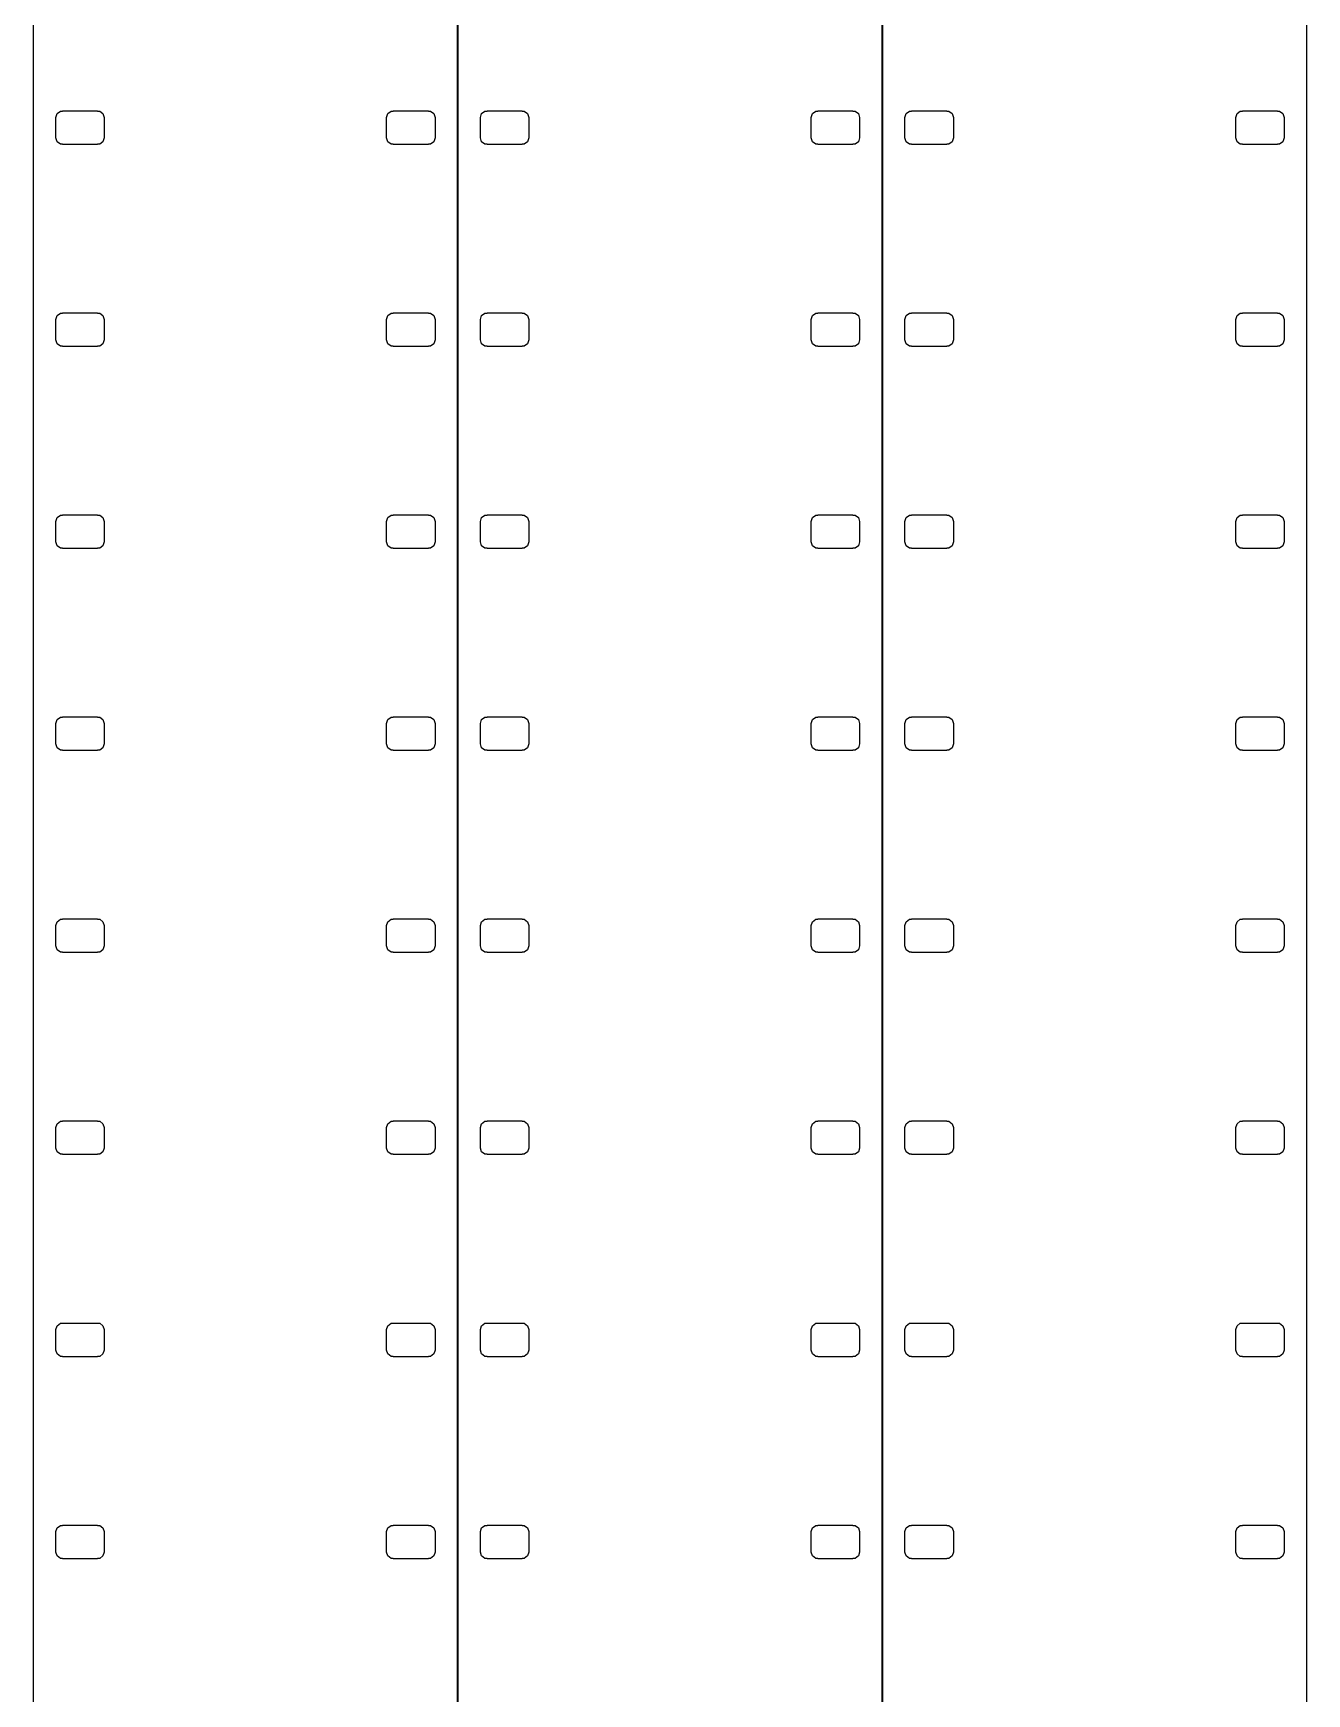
# Model space of a CAD drawing. Header units: metres. Extents: x -8 to 184, y -125 to 125.
# Drawn here: x 136.1 to 184.1, y -62.6 to 0 of the extents above; entities that cross this region are included whole.
import ezdxf

# ---------------------------------------------------------------- set-up
doc = ezdxf.new("R2010")
doc.units = ezdxf.units.M

msp = doc.modelspace()

# ---------------------------------------------------------------- linework, layer by layer
for p, q in [((136.09, 125.482), (136.09, -125.482)), ((152.09, -125.482), (152.09, 125.482)), ((152.1, 125.482), (152.1, -125.482)), ((168.1, -125.482), (168.1, 125.482)), ((168.11, 125.482), (168.11, -125.482)), ((184.11, -125.482), (184.11, 125.482)), ((136.94, -3.17749), (136.988, -3.03055)), ((136.988, -3.03055), (137.113, -2.93973)), ((137.113, -2.93973), (137.19, -2.93973)), ((137.19, -2.93973), (137.19, -2.92749)), ((137.19, -2.92749), (138.519, -2.92749)), ((138.519, -2.92749), (138.519, -2.93973)), ((138.519, -2.93973), (138.596, -2.93973)), ((138.596, -2.93973), (138.721, -3.03055)), ((138.721, -3.03055), (138.769, -3.17749)), ((149.411, -3.17749), (149.459, -3.03055)), ((149.459, -3.03055), (149.584, -2.93973)), ((149.584, -2.93973), (149.661, -2.93973)), ((149.661, -2.93973), (149.661, -2.92749)), ((149.661, -2.92749), (150.99, -2.92749)), ((150.99, -2.92749), (150.99, -2.93973)), ((150.99, -2.93973), (151.067, -2.93973)), ((151.067, -2.93973), (151.192, -3.03055)), ((151.192, -3.03055), (151.24, -3.17749)), ((152.95, -3.17749), (152.998, -3.03055)), ((152.998, -3.03055), (153.123, -2.93973)), ((153.123, -2.93973), (153.2, -2.93973)), ((153.2, -2.93973), (153.2, -2.92749)), ((153.2, -2.92749), (154.529, -2.92749)), ((154.529, -2.92749), (154.529, -2.93973)), ((154.529, -2.93973), (154.606, -2.93973)), ((154.606, -2.93973), (154.731, -3.03055)), ((154.731, -3.03055), (154.779, -3.17749)), ((165.421, -3.17749), (165.469, -3.03055)), ((165.469, -3.03055), (165.594, -2.93973)), ((165.594, -2.93973), (165.671, -2.93973)), ((165.671, -2.93973), (165.671, -2.92749)), ((165.671, -2.92749), (167, -2.92749)), ((167, -2.92749), (167, -2.93973)), ((167, -2.93973), (167.077, -2.93973)), ((167.077, -2.93973), (167.202, -3.03055)), ((167.202, -3.03055), (167.25, -3.17749)), ((168.96, -3.17749), (169.008, -3.03055)), ((169.008, -3.03055), (169.133, -2.93973)), ((169.133, -2.93973), (169.21, -2.93973)), ((169.21, -2.93973), (169.21, -2.92749)), ((169.21, -2.92749), (170.539, -2.92749)), ((170.539, -2.92749), (170.539, -2.93973)), ((170.539, -2.93973), (170.616, -2.93973)), ((170.616, -2.93973), (170.741, -3.03055)), ((170.741, -3.03055), (170.789, -3.17749)), ((181.431, -3.17749), (181.479, -3.03055)), ((181.479, -3.03055), (181.604, -2.93973)), ((181.604, -2.93973), (181.681, -2.93973)), ((181.681, -2.93973), (181.681, -2.92749)), ((181.681, -2.92749), (183.01, -2.92749)), ((183.01, -2.92749), (183.01, -2.93973)), ((183.01, -2.93973), (183.087, -2.93973)), ((183.087, -2.93973), (183.212, -3.03055)), ((183.212, -3.03055), (183.26, -3.17749)), ((136.94, -3.94749), (136.94, -3.17749)), ((138.769, -3.17749), (138.769, -3.94749)), ((149.411, -3.94749), (149.411, -3.17749)), ((151.24, -3.17749), (151.24, -3.94749)), ((152.95, -3.94749), (152.95, -3.17749)), ((154.779, -3.17749), (154.779, -3.94749)), ((165.421, -3.94749), (165.421, -3.17749)), ((167.25, -3.17749), (167.25, -3.94749)), ((168.96, -3.94749), (168.96, -3.17749)), ((170.789, -3.17749), (170.789, -3.94749)), ((181.431, -3.94749), (181.431, -3.17749)), ((183.26, -3.17749), (183.26, -3.94749)), ((136.988, -4.09444), (136.94, -3.94749)), ((137.113, -4.18526), (136.988, -4.09444)), ((137.19, -4.18526), (137.113, -4.18526)), ((137.19, -4.19749), (137.19, -4.18526)), ((138.519, -4.19749), (137.19, -4.19749)), ((138.596, -4.18526), (138.519, -4.18526)), ((138.519, -4.18526), (138.519, -4.19749)), ((138.721, -4.09444), (138.596, -4.18526)), ((138.769, -3.94749), (138.721, -4.09444)), ((149.459, -4.09444), (149.411, -3.94749)), ((149.584, -4.18526), (149.459, -4.09444)), ((149.661, -4.18526), (149.584, -4.18526)), ((149.661, -4.19749), (149.661, -4.18526)), ((150.99, -4.19749), (149.661, -4.19749)), ((151.067, -4.18526), (150.99, -4.18526)), ((150.99, -4.18526), (150.99, -4.19749)), ((151.192, -4.09444), (151.067, -4.18526)), ((151.24, -3.94749), (151.192, -4.09444)), ((152.998, -4.09444), (152.95, -3.94749)), ((153.123, -4.18526), (152.998, -4.09444)), ((153.2, -4.18526), (153.123, -4.18526)), ((153.2, -4.19749), (153.2, -4.18526)), ((154.529, -4.19749), (153.2, -4.19749)), ((154.606, -4.18526), (154.529, -4.18526)), ((154.529, -4.18526), (154.529, -4.19749)), ((154.731, -4.09444), (154.606, -4.18526)), ((154.779, -3.94749), (154.731, -4.09444)), ((165.469, -4.09444), (165.421, -3.94749)), ((165.594, -4.18526), (165.469, -4.09444)), ((165.671, -4.18526), (165.594, -4.18526)), ((165.671, -4.19749), (165.671, -4.18526)), ((167, -4.19749), (165.671, -4.19749)), ((167.077, -4.18526), (167, -4.18526)), ((167, -4.18526), (167, -4.19749)), ((167.202, -4.09444), (167.077, -4.18526)), ((167.25, -3.94749), (167.202, -4.09444)), ((169.008, -4.09444), (168.96, -3.94749)), ((169.133, -4.18526), (169.008, -4.09444)), ((169.21, -4.18526), (169.133, -4.18526)), ((169.21, -4.19749), (169.21, -4.18526)), ((170.539, -4.19749), (169.21, -4.19749)), ((170.616, -4.18526), (170.539, -4.18526)), ((170.539, -4.18526), (170.539, -4.19749)), ((170.741, -4.09444), (170.616, -4.18526)), ((170.789, -3.94749), (170.741, -4.09444)), ((181.479, -4.09444), (181.431, -3.94749)), ((181.604, -4.18526), (181.479, -4.09444)), ((181.681, -4.18526), (181.604, -4.18526)), ((181.681, -4.19749), (181.681, -4.18526)), ((183.01, -4.19749), (181.681, -4.19749)), ((183.087, -4.18526), (183.01, -4.18526)), ((183.01, -4.18526), (183.01, -4.19749)), ((183.212, -4.09444), (183.087, -4.18526)), ((183.26, -3.94749), (183.212, -4.09444)), ((136.988, -10.6505), (137.113, -10.5597)), ((137.113, -10.5597), (137.19, -10.5597)), ((137.19, -10.5597), (137.19, -10.5475)), ((137.19, -10.5475), (138.519, -10.5475)), ((138.519, -10.5475), (138.519, -10.5597)), ((138.519, -10.5597), (138.596, -10.5597)), ((138.596, -10.5597), (138.721, -10.6505)), ((149.459, -10.6505), (149.584, -10.5597)), ((149.584, -10.5597), (149.661, -10.5597)), ((149.661, -10.5597), (149.661, -10.5475)), ((149.661, -10.5475), (150.99, -10.5475)), ((150.99, -10.5475), (150.99, -10.5597)), ((150.99, -10.5597), (151.067, -10.5597)), ((151.067, -10.5597), (151.192, -10.6505)), ((152.998, -10.6505), (153.123, -10.5597)), ((153.123, -10.5597), (153.2, -10.5597)), ((153.2, -10.5597), (153.2, -10.5475)), ((153.2, -10.5475), (154.529, -10.5475)), ((154.529, -10.5475), (154.529, -10.5597)), ((154.529, -10.5597), (154.606, -10.5597)), ((154.606, -10.5597), (154.731, -10.6505)), ((165.469, -10.6505), (165.594, -10.5597)), ((165.594, -10.5597), (165.671, -10.5597)), ((165.671, -10.5597), (165.671, -10.5475)), ((165.671, -10.5475), (167, -10.5475)), ((167, -10.5475), (167, -10.5597)), ((167, -10.5597), (167.077, -10.5597)), ((167.077, -10.5597), (167.202, -10.6505)), ((169.008, -10.6505), (169.133, -10.5597)), ((169.133, -10.5597), (169.21, -10.5597)), ((169.21, -10.5597), (169.21, -10.5475)), ((169.21, -10.5475), (170.539, -10.5475)), ((170.539, -10.5475), (170.539, -10.5597)), ((170.539, -10.5597), (170.616, -10.5597)), ((170.616, -10.5597), (170.741, -10.6505)), ((181.479, -10.6505), (181.604, -10.5597)), ((181.604, -10.5597), (181.681, -10.5597)), ((181.681, -10.5597), (181.681, -10.5475)), ((181.681, -10.5475), (183.01, -10.5475)), ((183.01, -10.5475), (183.01, -10.5597)), ((183.01, -10.5597), (183.087, -10.5597)), ((183.087, -10.5597), (183.212, -10.6505)), ((136.94, -10.7975), (136.988, -10.6505)), ((136.94, -11.5675), (136.94, -10.7975)), ((138.721, -10.6505), (138.769, -10.7975)), ((138.769, -10.7975), (138.769, -11.5675)), ((149.411, -10.7975), (149.459, -10.6505)), ((149.411, -11.5675), (149.411, -10.7975)), ((151.192, -10.6505), (151.24, -10.7975)), ((151.24, -10.7975), (151.24, -11.5675)), ((152.95, -10.7975), (152.998, -10.6505)), ((152.95, -11.5675), (152.95, -10.7975)), ((154.731, -10.6505), (154.779, -10.7975)), ((154.779, -10.7975), (154.779, -11.5675)), ((165.421, -10.7975), (165.469, -10.6505)), ((165.421, -11.5675), (165.421, -10.7975)), ((167.202, -10.6505), (167.25, -10.7975)), ((167.25, -10.7975), (167.25, -11.5675)), ((168.96, -10.7975), (169.008, -10.6505)), ((168.96, -11.5675), (168.96, -10.7975)), ((170.741, -10.6505), (170.789, -10.7975)), ((170.789, -10.7975), (170.789, -11.5675)), ((181.431, -10.7975), (181.479, -10.6505)), ((181.431, -11.5675), (181.431, -10.7975)), ((183.212, -10.6505), (183.26, -10.7975)), ((183.26, -10.7975), (183.26, -11.5675)), ((136.988, -11.7144), (136.94, -11.5675)), ((137.113, -11.8053), (136.988, -11.7144)), ((137.19, -11.8053), (137.113, -11.8053)), ((137.19, -11.8175), (137.19, -11.8053)), ((138.519, -11.8175), (137.19, -11.8175)), ((138.596, -11.8053), (138.519, -11.8053)), ((138.519, -11.8053), (138.519, -11.8175)), ((138.721, -11.7144), (138.596, -11.8053)), ((138.769, -11.5675), (138.721, -11.7144)), ((149.459, -11.7144), (149.411, -11.5675)), ((149.584, -11.8053), (149.459, -11.7144)), ((149.661, -11.8053), (149.584, -11.8053)), ((149.661, -11.8175), (149.661, -11.8053)), ((150.99, -11.8175), (149.661, -11.8175)), ((151.067, -11.8053), (150.99, -11.8053)), ((150.99, -11.8053), (150.99, -11.8175)), ((151.192, -11.7144), (151.067, -11.8053)), ((151.24, -11.5675), (151.192, -11.7144)), ((152.998, -11.7144), (152.95, -11.5675)), ((153.123, -11.8053), (152.998, -11.7144)), ((153.2, -11.8053), (153.123, -11.8053)), ((153.2, -11.8175), (153.2, -11.8053)), ((154.529, -11.8175), (153.2, -11.8175)), ((154.529, -11.8053), (154.529, -11.8175)), ((154.606, -11.8053), (154.529, -11.8053)), ((154.731, -11.7144), (154.606, -11.8053)), ((154.779, -11.5675), (154.731, -11.7144)), ((165.469, -11.7144), (165.421, -11.5675)), ((165.594, -11.8053), (165.469, -11.7144)), ((165.671, -11.8053), (165.594, -11.8053)), ((165.671, -11.8175), (165.671, -11.8053)), ((167, -11.8175), (165.671, -11.8175)), ((167.077, -11.8053), (167, -11.8053)), ((167, -11.8053), (167, -11.8175)), ((167.202, -11.7144), (167.077, -11.8053)), ((167.25, -11.5675), (167.202, -11.7144)), ((169.008, -11.7144), (168.96, -11.5675)), ((169.133, -11.8053), (169.008, -11.7144)), ((169.21, -11.8053), (169.133, -11.8053)), ((169.21, -11.8175), (169.21, -11.8053)), ((170.539, -11.8175), (169.21, -11.8175)), ((170.616, -11.8053), (170.539, -11.8053)), ((170.539, -11.8053), (170.539, -11.8175)), ((170.741, -11.7144), (170.616, -11.8053)), ((170.789, -11.5675), (170.741, -11.7144)), ((181.479, -11.7144), (181.431, -11.5675)), ((181.604, -11.8053), (181.479, -11.7144)), ((181.681, -11.8053), (181.604, -11.8053)), ((181.681, -11.8175), (181.681, -11.8053)), ((183.01, -11.8175), (181.681, -11.8175)), ((183.087, -11.8053), (183.01, -11.8053)), ((183.01, -11.8053), (183.01, -11.8175)), ((183.212, -11.7144), (183.087, -11.8053)), ((183.26, -11.5675), (183.212, -11.7144)), ((136.94, -18.4175), (136.988, -18.2706)), ((136.94, -19.1875), (136.94, -18.4175)), ((136.988, -18.2706), (137.113, -18.1797)), ((137.113, -18.1797), (137.19, -18.1797)), ((137.19, -18.1797), (137.19, -18.1675)), ((137.19, -18.1675), (138.519, -18.1675)), ((138.519, -18.1675), (138.519, -18.1797)), ((138.519, -18.1797), (138.596, -18.1797)), ((138.596, -18.1797), (138.721, -18.2706)), ((138.721, -18.2706), (138.769, -18.4175)), ((138.769, -18.4175), (138.769, -19.1875)), ((149.411, -18.4175), (149.459, -18.2706)), ((149.411, -19.1875), (149.411, -18.4175)), ((149.459, -18.2706), (149.584, -18.1797)), ((149.584, -18.1797), (149.661, -18.1797)), ((149.661, -18.1797), (149.661, -18.1675)), ((149.661, -18.1675), (150.99, -18.1675)), ((150.99, -18.1675), (150.99, -18.1797)), ((150.99, -18.1797), (151.067, -18.1797)), ((151.067, -18.1797), (151.192, -18.2706)), ((151.192, -18.2706), (151.24, -18.4175)), ((151.24, -18.4175), (151.24, -19.1875)), ((152.95, -18.4175), (152.998, -18.2706)), ((152.95, -19.1875), (152.95, -18.4175)), ((152.998, -18.2706), (153.123, -18.1797)), ((153.123, -18.1797), (153.2, -18.1797)), ((153.2, -18.1797), (153.2, -18.1675)), ((153.2, -18.1675), (154.529, -18.1675)), ((154.529, -18.1675), (154.529, -18.1797)), ((154.529, -18.1797), (154.606, -18.1797)), ((154.606, -18.1797), (154.731, -18.2706)), ((154.731, -18.2706), (154.779, -18.4175)), ((154.779, -18.4175), (154.779, -19.1875)), ((165.421, -18.4175), (165.469, -18.2706)), ((165.421, -19.1875), (165.421, -18.4175)), ((165.469, -18.2706), (165.594, -18.1797)), ((165.594, -18.1797), (165.671, -18.1797)), ((165.671, -18.1797), (165.671, -18.1675)), ((165.671, -18.1675), (167, -18.1675)), ((167, -18.1675), (167, -18.1797)), ((167, -18.1797), (167.077, -18.1797)), ((167.077, -18.1797), (167.202, -18.2706)), ((167.202, -18.2706), (167.25, -18.4175)), ((167.25, -18.4175), (167.25, -19.1875)), ((168.96, -18.4175), (169.008, -18.2706)), ((168.96, -19.1875), (168.96, -18.4175)), ((169.008, -18.2706), (169.133, -18.1797)), ((169.133, -18.1797), (169.21, -18.1797)), ((169.21, -18.1797), (169.21, -18.1675)), ((169.21, -18.1675), (170.539, -18.1675)), ((170.539, -18.1675), (170.539, -18.1797)), ((170.539, -18.1797), (170.616, -18.1797)), ((170.616, -18.1797), (170.741, -18.2706)), ((170.741, -18.2706), (170.789, -18.4175)), ((170.789, -18.4175), (170.789, -19.1875)), ((181.431, -18.4175), (181.479, -18.2706)), ((181.431, -19.1875), (181.431, -18.4175)), ((181.479, -18.2706), (181.604, -18.1797)), ((181.604, -18.1797), (181.681, -18.1797)), ((181.681, -18.1797), (181.681, -18.1675)), ((181.681, -18.1675), (183.01, -18.1675)), ((183.01, -18.1675), (183.01, -18.1797)), ((183.01, -18.1797), (183.087, -18.1797)), ((183.087, -18.1797), (183.212, -18.2706)), ((183.212, -18.2706), (183.26, -18.4175)), ((183.26, -18.4175), (183.26, -19.1875)), ((136.988, -19.3344), (136.94, -19.1875)), ((137.113, -19.4253), (136.988, -19.3344)), ((138.721, -19.3344), (138.596, -19.4253)), ((138.769, -19.1875), (138.721, -19.3344)), ((149.459, -19.3344), (149.411, -19.1875)), ((149.584, -19.4253), (149.459, -19.3344)), ((151.192, -19.3344), (151.067, -19.4253)), ((151.24, -19.1875), (151.192, -19.3344)), ((152.998, -19.3344), (152.95, -19.1875)), ((153.123, -19.4253), (152.998, -19.3344)), ((154.731, -19.3344), (154.606, -19.4253)), ((154.779, -19.1875), (154.731, -19.3344)), ((165.469, -19.3344), (165.421, -19.1875)), ((165.594, -19.4253), (165.469, -19.3344)), ((167.202, -19.3344), (167.077, -19.4253)), ((167.25, -19.1875), (167.202, -19.3344)), ((169.008, -19.3344), (168.96, -19.1875)), ((169.133, -19.4253), (169.008, -19.3344)), ((170.741, -19.3344), (170.616, -19.4253)), ((170.789, -19.1875), (170.741, -19.3344)), ((181.479, -19.3344), (181.431, -19.1875)), ((181.604, -19.4253), (181.479, -19.3344)), ((183.212, -19.3344), (183.087, -19.4253)), ((183.26, -19.1875), (183.212, -19.3344)), ((137.19, -19.4253), (137.113, -19.4253)), ((137.19, -19.4375), (137.19, -19.4253)), ((138.519, -19.4375), (137.19, -19.4375)), ((138.596, -19.4253), (138.519, -19.4253)), ((138.519, -19.4253), (138.519, -19.4375)), ((149.661, -19.4253), (149.584, -19.4253)), ((149.661, -19.4375), (149.661, -19.4253)), ((150.99, -19.4375), (149.661, -19.4375)), ((151.067, -19.4253), (150.99, -19.4253)), ((150.99, -19.4253), (150.99, -19.4375)), ((153.2, -19.4253), (153.123, -19.4253)), ((153.2, -19.4375), (153.2, -19.4253)), ((154.529, -19.4375), (153.2, -19.4375)), ((154.606, -19.4253), (154.529, -19.4253)), ((154.529, -19.4253), (154.529, -19.4375)), ((165.671, -19.4253), (165.594, -19.4253)), ((165.671, -19.4375), (165.671, -19.4253)), ((167, -19.4375), (165.671, -19.4375)), ((167.077, -19.4253), (167, -19.4253)), ((167, -19.4253), (167, -19.4375)), ((169.21, -19.4253), (169.133, -19.4253)), ((169.21, -19.4375), (169.21, -19.4253)), ((170.539, -19.4375), (169.21, -19.4375)), ((170.616, -19.4253), (170.539, -19.4253)), ((170.539, -19.4253), (170.539, -19.4375)), ((181.681, -19.4253), (181.604, -19.4253)), ((181.681, -19.4375), (181.681, -19.4253)), ((183.01, -19.4375), (181.681, -19.4375)), ((183.087, -19.4253), (183.01, -19.4253)), ((183.01, -19.4253), (183.01, -19.4375)), ((136.94, -26.0375), (136.988, -25.8905)), ((136.94, -26.8075), (136.94, -26.0375)), ((136.988, -25.8905), (137.113, -25.7997)), ((137.113, -25.7997), (137.19, -25.7997)), ((137.19, -25.7997), (137.19, -25.7875)), ((137.19, -25.7875), (138.519, -25.7875)), ((138.519, -25.7875), (138.519, -25.7997)), ((138.519, -25.7997), (138.596, -25.7997)), ((138.596, -25.7997), (138.721, -25.8905)), ((138.721, -25.8905), (138.769, -26.0375)), ((138.769, -26.0375), (138.769, -26.8075)), ((149.411, -26.0375), (149.459, -25.8905)), ((149.411, -26.8075), (149.411, -26.0375)), ((149.459, -25.8905), (149.584, -25.7997)), ((149.584, -25.7997), (149.661, -25.7997)), ((149.661, -25.7997), (149.661, -25.7875)), ((149.661, -25.7875), (150.99, -25.7875)), ((150.99, -25.7875), (150.99, -25.7997)), ((150.99, -25.7997), (151.067, -25.7997)), ((151.067, -25.7997), (151.192, -25.8905)), ((151.192, -25.8905), (151.24, -26.0375)), ((151.24, -26.0375), (151.24, -26.8075)), ((152.95, -26.0375), (152.998, -25.8905)), ((152.95, -26.8075), (152.95, -26.0375)), ((152.998, -25.8905), (153.123, -25.7997)), ((153.123, -25.7997), (153.2, -25.7997)), ((153.2, -25.7997), (153.2, -25.7875)), ((153.2, -25.7875), (154.529, -25.7875)), ((154.529, -25.7875), (154.529, -25.7997)), ((154.529, -25.7997), (154.606, -25.7997)), ((154.606, -25.7997), (154.731, -25.8905)), ((154.731, -25.8905), (154.779, -26.0375)), ((154.779, -26.0375), (154.779, -26.8075)), ((165.421, -26.0375), (165.469, -25.8905)), ((165.421, -26.8075), (165.421, -26.0375)), ((165.469, -25.8905), (165.594, -25.7997)), ((165.594, -25.7997), (165.671, -25.7997)), ((165.671, -25.7997), (165.671, -25.7875)), ((165.671, -25.7875), (167, -25.7875)), ((167, -25.7875), (167, -25.7997)), ((167, -25.7997), (167.077, -25.7997)), ((167.077, -25.7997), (167.202, -25.8905)), ((167.202, -25.8905), (167.25, -26.0375)), ((167.25, -26.0375), (167.25, -26.8075)), ((168.96, -26.0375), (169.008, -25.8905)), ((168.96, -26.8075), (168.96, -26.0375)), ((169.008, -25.8905), (169.133, -25.7997)), ((169.133, -25.7997), (169.21, -25.7997)), ((169.21, -25.7997), (169.21, -25.7875)), ((169.21, -25.7875), (170.539, -25.7875)), ((170.539, -25.7875), (170.539, -25.7997)), ((170.539, -25.7997), (170.616, -25.7997)), ((170.616, -25.7997), (170.741, -25.8905)), ((170.741, -25.8905), (170.789, -26.0375)), ((170.789, -26.0375), (170.789, -26.8075)), ((181.431, -26.0375), (181.479, -25.8905)), ((181.431, -26.8075), (181.431, -26.0375)), ((181.479, -25.8905), (181.604, -25.7997)), ((181.604, -25.7997), (181.681, -25.7997)), ((181.681, -25.7997), (181.681, -25.7875)), ((181.681, -25.7875), (183.01, -25.7875)), ((183.01, -25.7875), (183.01, -25.7997)), ((183.01, -25.7997), (183.087, -25.7997)), ((183.087, -25.7997), (183.212, -25.8905)), ((183.212, -25.8905), (183.26, -26.0375)), ((183.26, -26.0375), (183.26, -26.8075)), ((136.988, -26.9544), (136.94, -26.8075)), ((138.769, -26.8075), (138.721, -26.9544)), ((149.459, -26.9544), (149.411, -26.8075)), ((151.24, -26.8075), (151.192, -26.9544)), ((152.998, -26.9544), (152.95, -26.8075)), ((154.779, -26.8075), (154.731, -26.9544)), ((165.469, -26.9544), (165.421, -26.8075)), ((167.25, -26.8075), (167.202, -26.9544)), ((169.008, -26.9544), (168.96, -26.8075)), ((170.789, -26.8075), (170.741, -26.9544)), ((181.479, -26.9544), (181.431, -26.8075)), ((183.26, -26.8075), (183.212, -26.9544)), ((137.113, -27.0453), (136.988, -26.9544)), ((137.19, -27.0453), (137.113, -27.0453)), ((137.19, -27.0575), (137.19, -27.0453)), ((138.519, -27.0575), (137.19, -27.0575)), ((138.596, -27.0453), (138.519, -27.0453)), ((138.519, -27.0453), (138.519, -27.0575)), ((138.721, -26.9544), (138.596, -27.0453)), ((149.584, -27.0453), (149.459, -26.9544)), ((149.661, -27.0453), (149.584, -27.0453)), ((149.661, -27.0575), (149.661, -27.0453)), ((150.99, -27.0575), (149.661, -27.0575)), ((151.067, -27.0453), (150.99, -27.0453)), ((150.99, -27.0453), (150.99, -27.0575)), ((151.192, -26.9544), (151.067, -27.0453)), ((153.123, -27.0453), (152.998, -26.9544)), ((153.2, -27.0453), (153.123, -27.0453)), ((153.2, -27.0575), (153.2, -27.0453)), ((154.529, -27.0575), (153.2, -27.0575)), ((154.606, -27.0453), (154.529, -27.0453)), ((154.529, -27.0453), (154.529, -27.0575)), ((154.731, -26.9544), (154.606, -27.0453)), ((165.594, -27.0453), (165.469, -26.9544)), ((165.671, -27.0453), (165.594, -27.0453)), ((165.671, -27.0575), (165.671, -27.0453)), ((167, -27.0575), (165.671, -27.0575)), ((167.077, -27.0453), (167, -27.0453)), ((167, -27.0453), (167, -27.0575)), ((167.202, -26.9544), (167.077, -27.0453)), ((169.133, -27.0453), (169.008, -26.9544)), ((169.21, -27.0453), (169.133, -27.0453)), ((169.21, -27.0575), (169.21, -27.0453)), ((170.539, -27.0575), (169.21, -27.0575)), ((170.616, -27.0453), (170.539, -27.0453)), ((170.539, -27.0453), (170.539, -27.0575)), ((170.741, -26.9544), (170.616, -27.0453)), ((181.604, -27.0453), (181.479, -26.9544)), ((181.681, -27.0453), (181.604, -27.0453)), ((181.681, -27.0575), (181.681, -27.0453)), ((183.01, -27.0575), (181.681, -27.0575)), ((183.087, -27.0453), (183.01, -27.0453)), ((183.01, -27.0453), (183.01, -27.0575)), ((183.212, -26.9544), (183.087, -27.0453)), ((136.94, -33.6575), (136.988, -33.5105)), ((136.94, -34.4275), (136.94, -33.6575)), ((136.988, -33.5105), (137.113, -33.4197)), ((137.113, -33.4197), (137.19, -33.4197)), ((137.19, -33.4197), (137.19, -33.4075)), ((137.19, -33.4075), (138.519, -33.4075)), ((138.519, -33.4075), (138.519, -33.4197)), ((138.519, -33.4197), (138.596, -33.4197)), ((138.596, -33.4197), (138.721, -33.5105)), ((138.721, -33.5105), (138.769, -33.6575)), ((138.769, -33.6575), (138.769, -34.4275)), ((149.411, -33.6575), (149.459, -33.5105)), ((149.411, -34.4275), (149.411, -33.6575)), ((149.459, -33.5105), (149.584, -33.4197)), ((149.584, -33.4197), (149.661, -33.4197)), ((149.661, -33.4197), (149.661, -33.4075)), ((149.661, -33.4075), (150.99, -33.4075)), ((150.99, -33.4075), (150.99, -33.4197)), ((150.99, -33.4197), (151.067, -33.4197)), ((151.067, -33.4197), (151.192, -33.5105)), ((151.192, -33.5105), (151.24, -33.6575)), ((151.24, -33.6575), (151.24, -34.4275)), ((152.95, -33.6575), (152.998, -33.5105)), ((152.95, -34.4275), (152.95, -33.6575)), ((152.998, -33.5105), (153.123, -33.4197)), ((153.123, -33.4197), (153.2, -33.4197)), ((153.2, -33.4197), (153.2, -33.4075)), ((153.2, -33.4075), (154.529, -33.4075)), ((154.529, -33.4075), (154.529, -33.4197)), ((154.529, -33.4197), (154.606, -33.4197)), ((154.606, -33.4197), (154.731, -33.5105)), ((154.731, -33.5105), (154.779, -33.6575)), ((154.779, -33.6575), (154.779, -34.4275)), ((165.421, -33.6575), (165.469, -33.5105)), ((165.421, -34.4275), (165.421, -33.6575)), ((165.469, -33.5105), (165.594, -33.4197)), ((165.594, -33.4197), (165.671, -33.4197)), ((165.671, -33.4197), (165.671, -33.4075)), ((165.671, -33.4075), (167, -33.4075)), ((167, -33.4075), (167, -33.4197)), ((167, -33.4197), (167.077, -33.4197)), ((167.077, -33.4197), (167.202, -33.5105)), ((167.202, -33.5105), (167.25, -33.6575)), ((167.25, -33.6575), (167.25, -34.4275)), ((168.96, -33.6575), (169.008, -33.5105)), ((168.96, -34.4275), (168.96, -33.6575)), ((169.008, -33.5105), (169.133, -33.4197)), ((169.133, -33.4197), (169.21, -33.4197)), ((169.21, -33.4197), (169.21, -33.4075)), ((169.21, -33.4075), (170.539, -33.4075)), ((170.539, -33.4075), (170.539, -33.4197)), ((170.539, -33.4197), (170.616, -33.4197)), ((170.616, -33.4197), (170.741, -33.5105)), ((170.741, -33.5105), (170.789, -33.6575)), ((170.789, -33.6575), (170.789, -34.4275)), ((181.431, -33.6575), (181.479, -33.5105)), ((181.431, -34.4275), (181.431, -33.6575)), ((181.479, -33.5105), (181.604, -33.4197)), ((181.604, -33.4197), (181.681, -33.4197)), ((181.681, -33.4197), (181.681, -33.4075)), ((181.681, -33.4075), (183.01, -33.4075)), ((183.01, -33.4075), (183.01, -33.4197)), ((183.01, -33.4197), (183.087, -33.4197)), ((183.087, -33.4197), (183.212, -33.5105)), ((183.212, -33.5105), (183.26, -33.6575)), ((183.26, -33.6575), (183.26, -34.4275)), ((136.988, -34.5744), (136.94, -34.4275)), ((138.769, -34.4275), (138.721, -34.5744)), ((149.459, -34.5744), (149.411, -34.4275)), ((151.24, -34.4275), (151.192, -34.5744)), ((152.998, -34.5744), (152.95, -34.4275)), ((154.779, -34.4275), (154.731, -34.5744)), ((165.469, -34.5744), (165.421, -34.4275)), ((167.25, -34.4275), (167.202, -34.5744)), ((169.008, -34.5744), (168.96, -34.4275)), ((170.789, -34.4275), (170.741, -34.5744)), ((181.479, -34.5744), (181.431, -34.4275)), ((183.26, -34.4275), (183.212, -34.5744)), ((137.113, -34.6653), (136.988, -34.5744)), ((137.19, -34.6653), (137.113, -34.6653)), ((137.19, -34.6775), (137.19, -34.6653)), ((138.519, -34.6775), (137.19, -34.6775)), ((138.596, -34.6653), (138.519, -34.6653)), ((138.519, -34.6653), (138.519, -34.6775)), ((138.721, -34.5744), (138.596, -34.6653)), ((149.584, -34.6653), (149.459, -34.5744)), ((149.661, -34.6653), (149.584, -34.6653)), ((149.661, -34.6775), (149.661, -34.6653)), ((150.99, -34.6775), (149.661, -34.6775)), ((151.067, -34.6653), (150.99, -34.6653)), ((150.99, -34.6653), (150.99, -34.6775)), ((151.192, -34.5744), (151.067, -34.6653)), ((153.123, -34.6653), (152.998, -34.5744)), ((153.2, -34.6653), (153.123, -34.6653)), ((153.2, -34.6775), (153.2, -34.6653)), ((154.529, -34.6775), (153.2, -34.6775)), ((154.606, -34.6653), (154.529, -34.6653)), ((154.529, -34.6653), (154.529, -34.6775)), ((154.731, -34.5744), (154.606, -34.6653)), ((165.594, -34.6653), (165.469, -34.5744)), ((165.671, -34.6653), (165.594, -34.6653)), ((165.671, -34.6775), (165.671, -34.6653)), ((167, -34.6775), (165.671, -34.6775)), ((167.077, -34.6653), (167, -34.6653)), ((167, -34.6653), (167, -34.6775)), ((167.202, -34.5744), (167.077, -34.6653)), ((169.133, -34.6653), (169.008, -34.5744)), ((169.21, -34.6653), (169.133, -34.6653)), ((169.21, -34.6775), (169.21, -34.6653)), ((170.539, -34.6775), (169.21, -34.6775)), ((170.539, -34.6653), (170.539, -34.6775)), ((170.616, -34.6653), (170.539, -34.6653)), ((170.741, -34.5744), (170.616, -34.6653)), ((181.604, -34.6653), (181.479, -34.5744)), ((181.681, -34.6653), (181.604, -34.6653)), ((181.681, -34.6775), (181.681, -34.6653)), ((183.01, -34.6775), (181.681, -34.6775)), ((183.087, -34.6653), (183.01, -34.6653)), ((183.01, -34.6653), (183.01, -34.6775)), ((183.212, -34.5744), (183.087, -34.6653)), ((136.94, -41.2775), (136.988, -41.1306)), ((136.94, -42.0475), (136.94, -41.2775)), ((136.988, -41.1306), (137.113, -41.0397)), ((137.113, -41.0397), (137.19, -41.0397)), ((137.19, -41.0397), (137.19, -41.0275)), ((137.19, -41.0275), (138.519, -41.0275)), ((138.519, -41.0275), (138.519, -41.0397)), ((138.519, -41.0397), (138.596, -41.0397)), ((138.596, -41.0397), (138.721, -41.1306)), ((138.721, -41.1306), (138.769, -41.2775)), ((138.769, -41.2775), (138.769, -42.0475)), ((149.411, -41.2775), (149.459, -41.1306)), ((149.411, -42.0475), (149.411, -41.2775)), ((149.459, -41.1306), (149.584, -41.0397)), ((149.584, -41.0397), (149.661, -41.0397)), ((149.661, -41.0397), (149.661, -41.0275)), ((149.661, -41.0275), (150.99, -41.0275)), ((150.99, -41.0275), (150.99, -41.0397)), ((150.99, -41.0397), (151.067, -41.0397)), ((151.067, -41.0397), (151.192, -41.1306)), ((151.192, -41.1306), (151.24, -41.2775)), ((151.24, -41.2775), (151.24, -42.0475)), ((152.95, -41.2775), (152.998, -41.1306)), ((152.95, -42.0475), (152.95, -41.2775)), ((152.998, -41.1306), (153.123, -41.0397)), ((153.123, -41.0397), (153.2, -41.0397)), ((153.2, -41.0397), (153.2, -41.0275)), ((153.2, -41.0275), (154.529, -41.0275)), ((154.529, -41.0275), (154.529, -41.0397)), ((154.529, -41.0397), (154.606, -41.0397)), ((154.606, -41.0397), (154.731, -41.1306)), ((154.731, -41.1306), (154.779, -41.2775)), ((154.779, -41.2775), (154.779, -42.0475)), ((165.421, -41.2775), (165.469, -41.1306)), ((165.421, -42.0475), (165.421, -41.2775)), ((165.469, -41.1306), (165.594, -41.0397)), ((165.594, -41.0397), (165.671, -41.0397)), ((165.671, -41.0397), (165.671, -41.0275)), ((165.671, -41.0275), (167, -41.0275)), ((167, -41.0275), (167, -41.0397)), ((167, -41.0397), (167.077, -41.0397)), ((167.077, -41.0397), (167.202, -41.1306)), ((167.202, -41.1306), (167.25, -41.2775)), ((167.25, -41.2775), (167.25, -42.0475)), ((168.96, -41.2775), (169.008, -41.1306)), ((168.96, -42.0475), (168.96, -41.2775)), ((169.008, -41.1306), (169.133, -41.0397)), ((169.133, -41.0397), (169.21, -41.0397)), ((169.21, -41.0397), (169.21, -41.0275)), ((169.21, -41.0275), (170.539, -41.0275)), ((170.539, -41.0275), (170.539, -41.0397)), ((170.539, -41.0397), (170.616, -41.0397)), ((170.616, -41.0397), (170.741, -41.1306)), ((170.741, -41.1306), (170.789, -41.2775)), ((170.789, -41.2775), (170.789, -42.0475)), ((181.431, -41.2775), (181.479, -41.1306)), ((181.431, -42.0475), (181.431, -41.2775)), ((181.479, -41.1306), (181.604, -41.0397)), ((181.604, -41.0397), (181.681, -41.0397)), ((181.681, -41.0397), (181.681, -41.0275)), ((181.681, -41.0275), (183.01, -41.0275)), ((183.01, -41.0275), (183.01, -41.0397)), ((183.01, -41.0397), (183.087, -41.0397)), ((183.087, -41.0397), (183.212, -41.1306)), ((183.212, -41.1306), (183.26, -41.2775)), ((183.26, -41.2775), (183.26, -42.0475)), ((136.988, -42.1944), (136.94, -42.0475)), ((137.113, -42.2853), (136.988, -42.1944)), ((137.19, -42.2853), (137.113, -42.2853)), ((137.19, -42.2975), (137.19, -42.2853)), ((138.519, -42.2975), (137.19, -42.2975)), ((138.596, -42.2853), (138.519, -42.2853)), ((138.519, -42.2853), (138.519, -42.2975)), ((138.721, -42.1944), (138.596, -42.2853)), ((138.769, -42.0475), (138.721, -42.1944)), ((149.459, -42.1944), (149.411, -42.0475)), ((149.584, -42.2853), (149.459, -42.1944)), ((149.661, -42.2853), (149.584, -42.2853)), ((149.661, -42.2975), (149.661, -42.2853)), ((150.99, -42.2975), (149.661, -42.2975)), ((151.067, -42.2853), (150.99, -42.2853)), ((150.99, -42.2853), (150.99, -42.2975)), ((151.192, -42.1944), (151.067, -42.2853)), ((151.24, -42.0475), (151.192, -42.1944)), ((152.998, -42.1944), (152.95, -42.0475)), ((153.123, -42.2853), (152.998, -42.1944)), ((153.2, -42.2853), (153.123, -42.2853)), ((153.2, -42.2975), (153.2, -42.2853)), ((154.529, -42.2975), (153.2, -42.2975)), ((154.529, -42.2853), (154.529, -42.2975)), ((154.606, -42.2853), (154.529, -42.2853)), ((154.731, -42.1944), (154.606, -42.2853)), ((154.779, -42.0475), (154.731, -42.1944)), ((165.469, -42.1944), (165.421, -42.0475)), ((165.594, -42.2853), (165.469, -42.1944)), ((165.671, -42.2853), (165.594, -42.2853)), ((165.671, -42.2975), (165.671, -42.2853)), ((167, -42.2975), (165.671, -42.2975)), ((167.077, -42.2853), (167, -42.2853)), ((167, -42.2853), (167, -42.2975)), ((167.202, -42.1944), (167.077, -42.2853)), ((167.25, -42.0475), (167.202, -42.1944)), ((169.008, -42.1944), (168.96, -42.0475)), ((169.133, -42.2853), (169.008, -42.1944)), ((169.21, -42.2853), (169.133, -42.2853)), ((169.21, -42.2975), (169.21, -42.2853)), ((170.539, -42.2975), (169.21, -42.2975)), ((170.539, -42.2853), (170.539, -42.2975)), ((170.616, -42.2853), (170.539, -42.2853)), ((170.741, -42.1944), (170.616, -42.2853)), ((170.789, -42.0475), (170.741, -42.1944)), ((181.479, -42.1944), (181.431, -42.0475)), ((181.604, -42.2853), (181.479, -42.1944)), ((181.681, -42.2853), (181.604, -42.2853)), ((181.681, -42.2975), (181.681, -42.2853)), ((183.01, -42.2975), (181.681, -42.2975)), ((183.087, -42.2853), (183.01, -42.2853)), ((183.01, -42.2853), (183.01, -42.2975)), ((183.212, -42.1944), (183.087, -42.2853)), ((183.26, -42.0475), (183.212, -42.1944)), ((136.94, -48.8975), (136.988, -48.7505)), ((136.988, -48.7505), (137.113, -48.6597)), ((137.113, -48.6597), (137.19, -48.6597)), ((137.19, -48.6597), (137.19, -48.6475)), ((137.19, -48.6475), (138.519, -48.6475)), ((138.519, -48.6475), (138.519, -48.6597)), ((138.519, -48.6597), (138.596, -48.6597)), ((138.596, -48.6597), (138.721, -48.7505)), ((138.721, -48.7505), (138.769, -48.8975)), ((149.411, -48.8975), (149.459, -48.7505)), ((149.459, -48.7505), (149.584, -48.6597)), ((149.584, -48.6597), (149.661, -48.6597)), ((149.661, -48.6597), (149.661, -48.6475)), ((149.661, -48.6475), (150.99, -48.6475)), ((150.99, -48.6475), (150.99, -48.6597)), ((150.99, -48.6597), (151.067, -48.6597)), ((151.067, -48.6597), (151.192, -48.7505)), ((151.192, -48.7505), (151.24, -48.8975)), ((152.95, -48.8975), (152.998, -48.7505)), ((152.998, -48.7505), (153.123, -48.6597)), ((153.123, -48.6597), (153.2, -48.6597)), ((153.2, -48.6597), (153.2, -48.6475)), ((153.2, -48.6475), (154.529, -48.6475)), ((154.529, -48.6475), (154.529, -48.6597)), ((154.529, -48.6597), (154.606, -48.6597)), ((154.606, -48.6597), (154.731, -48.7505)), ((154.731, -48.7505), (154.779, -48.8975)), ((165.421, -48.8975), (165.469, -48.7505)), ((165.469, -48.7505), (165.594, -48.6597)), ((165.594, -48.6597), (165.671, -48.6597)), ((165.671, -48.6597), (165.671, -48.6475)), ((165.671, -48.6475), (167, -48.6475)), ((167, -48.6475), (167, -48.6597)), ((167, -48.6597), (167.077, -48.6597)), ((167.077, -48.6597), (167.202, -48.7505)), ((167.202, -48.7505), (167.25, -48.8975)), ((168.96, -48.8975), (169.008, -48.7505)), ((169.008, -48.7505), (169.133, -48.6597)), ((169.133, -48.6597), (169.21, -48.6597)), ((169.21, -48.6597), (169.21, -48.6475)), ((169.21, -48.6475), (170.539, -48.6475)), ((170.539, -48.6475), (170.539, -48.6597)), ((170.539, -48.6597), (170.616, -48.6597)), ((170.616, -48.6597), (170.741, -48.7505)), ((170.741, -48.7505), (170.789, -48.8975)), ((181.431, -48.8975), (181.479, -48.7505)), ((181.479, -48.7505), (181.604, -48.6597)), ((181.604, -48.6597), (181.681, -48.6597)), ((181.681, -48.6597), (181.681, -48.6475)), ((181.681, -48.6475), (183.01, -48.6475)), ((183.01, -48.6475), (183.01, -48.6597)), ((183.01, -48.6597), (183.087, -48.6597)), ((183.087, -48.6597), (183.212, -48.7505)), ((183.212, -48.7505), (183.26, -48.8975)), ((136.94, -49.6675), (136.94, -48.8975)), ((138.769, -48.8975), (138.769, -49.6675)), ((149.411, -49.6675), (149.411, -48.8975)), ((151.24, -48.8975), (151.24, -49.6675)), ((152.95, -49.6675), (152.95, -48.8975)), ((154.779, -48.8975), (154.779, -49.6675)), ((165.421, -49.6675), (165.421, -48.8975)), ((167.25, -48.8975), (167.25, -49.6675)), ((168.96, -49.6675), (168.96, -48.8975)), ((170.789, -48.8975), (170.789, -49.6675)), ((181.431, -49.6675), (181.431, -48.8975)), ((183.26, -48.8975), (183.26, -49.6675)), ((136.988, -49.8144), (136.94, -49.6675)), ((137.113, -49.9053), (136.988, -49.8144)), ((137.19, -49.9053), (137.113, -49.9053)), ((137.19, -49.9175), (137.19, -49.9053)), ((138.519, -49.9175), (137.19, -49.9175)), ((138.596, -49.9053), (138.519, -49.9053)), ((138.519, -49.9053), (138.519, -49.9175)), ((138.721, -49.8144), (138.596, -49.9053)), ((138.769, -49.6675), (138.721, -49.8144)), ((149.459, -49.8144), (149.411, -49.6675)), ((149.584, -49.9053), (149.459, -49.8144)), ((149.661, -49.9053), (149.584, -49.9053)), ((149.661, -49.9175), (149.661, -49.9053)), ((150.99, -49.9175), (149.661, -49.9175)), ((151.067, -49.9053), (150.99, -49.9053)), ((150.99, -49.9053), (150.99, -49.9175)), ((151.192, -49.8144), (151.067, -49.9053)), ((151.24, -49.6675), (151.192, -49.8144)), ((152.998, -49.8144), (152.95, -49.6675)), ((153.123, -49.9053), (152.998, -49.8144)), ((153.2, -49.9053), (153.123, -49.9053)), ((153.2, -49.9175), (153.2, -49.9053)), ((154.529, -49.9175), (153.2, -49.9175)), ((154.606, -49.9053), (154.529, -49.9053)), ((154.529, -49.9053), (154.529, -49.9175)), ((154.731, -49.8144), (154.606, -49.9053)), ((154.779, -49.6675), (154.731, -49.8144)), ((165.469, -49.8144), (165.421, -49.6675)), ((165.594, -49.9053), (165.469, -49.8144)), ((165.671, -49.9053), (165.594, -49.9053)), ((165.671, -49.9175), (165.671, -49.9053)), ((167, -49.9175), (165.671, -49.9175)), ((167.077, -49.9053), (167, -49.9053)), ((167, -49.9053), (167, -49.9175)), ((167.202, -49.8144), (167.077, -49.9053)), ((167.25, -49.6675), (167.202, -49.8144)), ((169.008, -49.8144), (168.96, -49.6675)), ((169.133, -49.9053), (169.008, -49.8144)), ((169.21, -49.9053), (169.133, -49.9053)), ((169.21, -49.9175), (169.21, -49.9053)), ((170.539, -49.9175), (169.21, -49.9175)), ((170.616, -49.9053), (170.539, -49.9053)), ((170.539, -49.9053), (170.539, -49.9175)), ((170.741, -49.8144), (170.616, -49.9053)), ((170.789, -49.6675), (170.741, -49.8144)), ((181.479, -49.8144), (181.431, -49.6675)), ((181.604, -49.9053), (181.479, -49.8144)), ((181.681, -49.9053), (181.604, -49.9053)), ((181.681, -49.9175), (181.681, -49.9053)), ((183.01, -49.9175), (181.681, -49.9175)), ((183.087, -49.9053), (183.01, -49.9053)), ((183.01, -49.9053), (183.01, -49.9175)), ((183.212, -49.8144), (183.087, -49.9053)), ((183.26, -49.6675), (183.212, -49.8144)), ((136.988, -56.3705), (137.113, -56.2797)), ((137.113, -56.2797), (137.19, -56.2797)), ((137.19, -56.2797), (137.19, -56.2675)), ((137.19, -56.2675), (138.519, -56.2675)), ((138.519, -56.2675), (138.519, -56.2797)), ((138.519, -56.2797), (138.596, -56.2797)), ((138.596, -56.2797), (138.721, -56.3705)), ((149.459, -56.3705), (149.584, -56.2797)), ((149.584, -56.2797), (149.661, -56.2797)), ((149.661, -56.2797), (149.661, -56.2675)), ((149.661, -56.2675), (150.99, -56.2675)), ((150.99, -56.2675), (150.99, -56.2797)), ((150.99, -56.2797), (151.067, -56.2797)), ((151.067, -56.2797), (151.192, -56.3705)), ((152.998, -56.3705), (153.123, -56.2797)), ((153.123, -56.2797), (153.2, -56.2797)), ((153.2, -56.2797), (153.2, -56.2675)), ((153.2, -56.2675), (154.529, -56.2675)), ((154.529, -56.2675), (154.529, -56.2797)), ((154.529, -56.2797), (154.606, -56.2797)), ((154.606, -56.2797), (154.731, -56.3705)), ((165.469, -56.3705), (165.594, -56.2797)), ((165.594, -56.2797), (165.671, -56.2797)), ((165.671, -56.2797), (165.671, -56.2675)), ((165.671, -56.2675), (167, -56.2675)), ((167, -56.2675), (167, -56.2797)), ((167, -56.2797), (167.077, -56.2797)), ((167.077, -56.2797), (167.202, -56.3705)), ((169.008, -56.3705), (169.133, -56.2797)), ((169.133, -56.2797), (169.21, -56.2797)), ((169.21, -56.2797), (169.21, -56.2675)), ((169.21, -56.2675), (170.539, -56.2675)), ((170.539, -56.2675), (170.539, -56.2797)), ((170.539, -56.2797), (170.616, -56.2797)), ((170.616, -56.2797), (170.741, -56.3705)), ((181.479, -56.3705), (181.604, -56.2797)), ((181.604, -56.2797), (181.681, -56.2797)), ((181.681, -56.2797), (181.681, -56.2675)), ((181.681, -56.2675), (183.01, -56.2675)), ((183.01, -56.2675), (183.01, -56.2797)), ((183.01, -56.2797), (183.087, -56.2797)), ((183.087, -56.2797), (183.212, -56.3705)), ((136.94, -56.5175), (136.988, -56.3705)), ((136.94, -57.2875), (136.94, -56.5175)), ((138.721, -56.3705), (138.769, -56.5175)), ((138.769, -56.5175), (138.769, -57.2875)), ((149.411, -56.5175), (149.459, -56.3705)), ((149.411, -57.2875), (149.411, -56.5175)), ((151.192, -56.3705), (151.24, -56.5175)), ((151.24, -56.5175), (151.24, -57.2875)), ((152.95, -56.5175), (152.998, -56.3705)), ((152.95, -57.2875), (152.95, -56.5175)), ((154.731, -56.3705), (154.779, -56.5175)), ((154.779, -56.5175), (154.779, -57.2875)), ((165.421, -56.5175), (165.469, -56.3705)), ((165.421, -57.2875), (165.421, -56.5175)), ((167.202, -56.3705), (167.25, -56.5175)), ((167.25, -56.5175), (167.25, -57.2875)), ((168.96, -56.5175), (169.008, -56.3705)), ((168.96, -57.2875), (168.96, -56.5175)), ((170.741, -56.3705), (170.789, -56.5175)), ((170.789, -56.5175), (170.789, -57.2875)), ((181.431, -56.5175), (181.479, -56.3705)), ((181.431, -57.2875), (181.431, -56.5175)), ((183.212, -56.3705), (183.26, -56.5175)), ((183.26, -56.5175), (183.26, -57.2875)), ((136.988, -57.4344), (136.94, -57.2875)), ((137.113, -57.5253), (136.988, -57.4344)), ((137.19, -57.5253), (137.113, -57.5253)), ((137.19, -57.5375), (137.19, -57.5253)), ((138.519, -57.5375), (137.19, -57.5375)), ((138.596, -57.5253), (138.519, -57.5253)), ((138.519, -57.5253), (138.519, -57.5375)), ((138.721, -57.4344), (138.596, -57.5253)), ((138.769, -57.2875), (138.721, -57.4344)), ((149.459, -57.4344), (149.411, -57.2875)), ((149.584, -57.5253), (149.459, -57.4344)), ((149.661, -57.5253), (149.584, -57.5253)), ((149.661, -57.5375), (149.661, -57.5253)), ((150.99, -57.5375), (149.661, -57.5375)), ((151.067, -57.5253), (150.99, -57.5253)), ((150.99, -57.5253), (150.99, -57.5375)), ((151.192, -57.4344), (151.067, -57.5253)), ((151.24, -57.2875), (151.192, -57.4344)), ((152.998, -57.4344), (152.95, -57.2875)), ((153.123, -57.5253), (152.998, -57.4344)), ((153.2, -57.5253), (153.123, -57.5253)), ((153.2, -57.5375), (153.2, -57.5253)), ((154.529, -57.5375), (153.2, -57.5375)), ((154.606, -57.5253), (154.529, -57.5253)), ((154.529, -57.5253), (154.529, -57.5375)), ((154.731, -57.4344), (154.606, -57.5253)), ((154.779, -57.2875), (154.731, -57.4344)), ((165.469, -57.4344), (165.421, -57.2875)), ((165.594, -57.5253), (165.469, -57.4344)), ((165.671, -57.5253), (165.594, -57.5253)), ((165.671, -57.5375), (165.671, -57.5253)), ((167, -57.5375), (165.671, -57.5375)), ((167.077, -57.5253), (167, -57.5253)), ((167, -57.5253), (167, -57.5375)), ((167.202, -57.4344), (167.077, -57.5253)), ((167.25, -57.2875), (167.202, -57.4344)), ((169.008, -57.4344), (168.96, -57.2875)), ((169.133, -57.5253), (169.008, -57.4344)), ((169.21, -57.5253), (169.133, -57.5253)), ((169.21, -57.5375), (169.21, -57.5253)), ((170.539, -57.5375), (169.21, -57.5375)), ((170.616, -57.5253), (170.539, -57.5253)), ((170.539, -57.5253), (170.539, -57.5375)), ((170.741, -57.4344), (170.616, -57.5253)), ((170.789, -57.2875), (170.741, -57.4344)), ((181.479, -57.4344), (181.431, -57.2875)), ((181.604, -57.5253), (181.479, -57.4344)), ((181.681, -57.5253), (181.604, -57.5253)), ((181.681, -57.5375), (181.681, -57.5253)), ((183.01, -57.5375), (181.681, -57.5375)), ((183.087, -57.5253), (183.01, -57.5253)), ((183.01, -57.5253), (183.01, -57.5375)), ((183.212, -57.4344), (183.087, -57.5253)), ((183.26, -57.2875), (183.212, -57.4344))]:
    msp.add_line(p, q)

doc.saveas('drawing.dxf')
